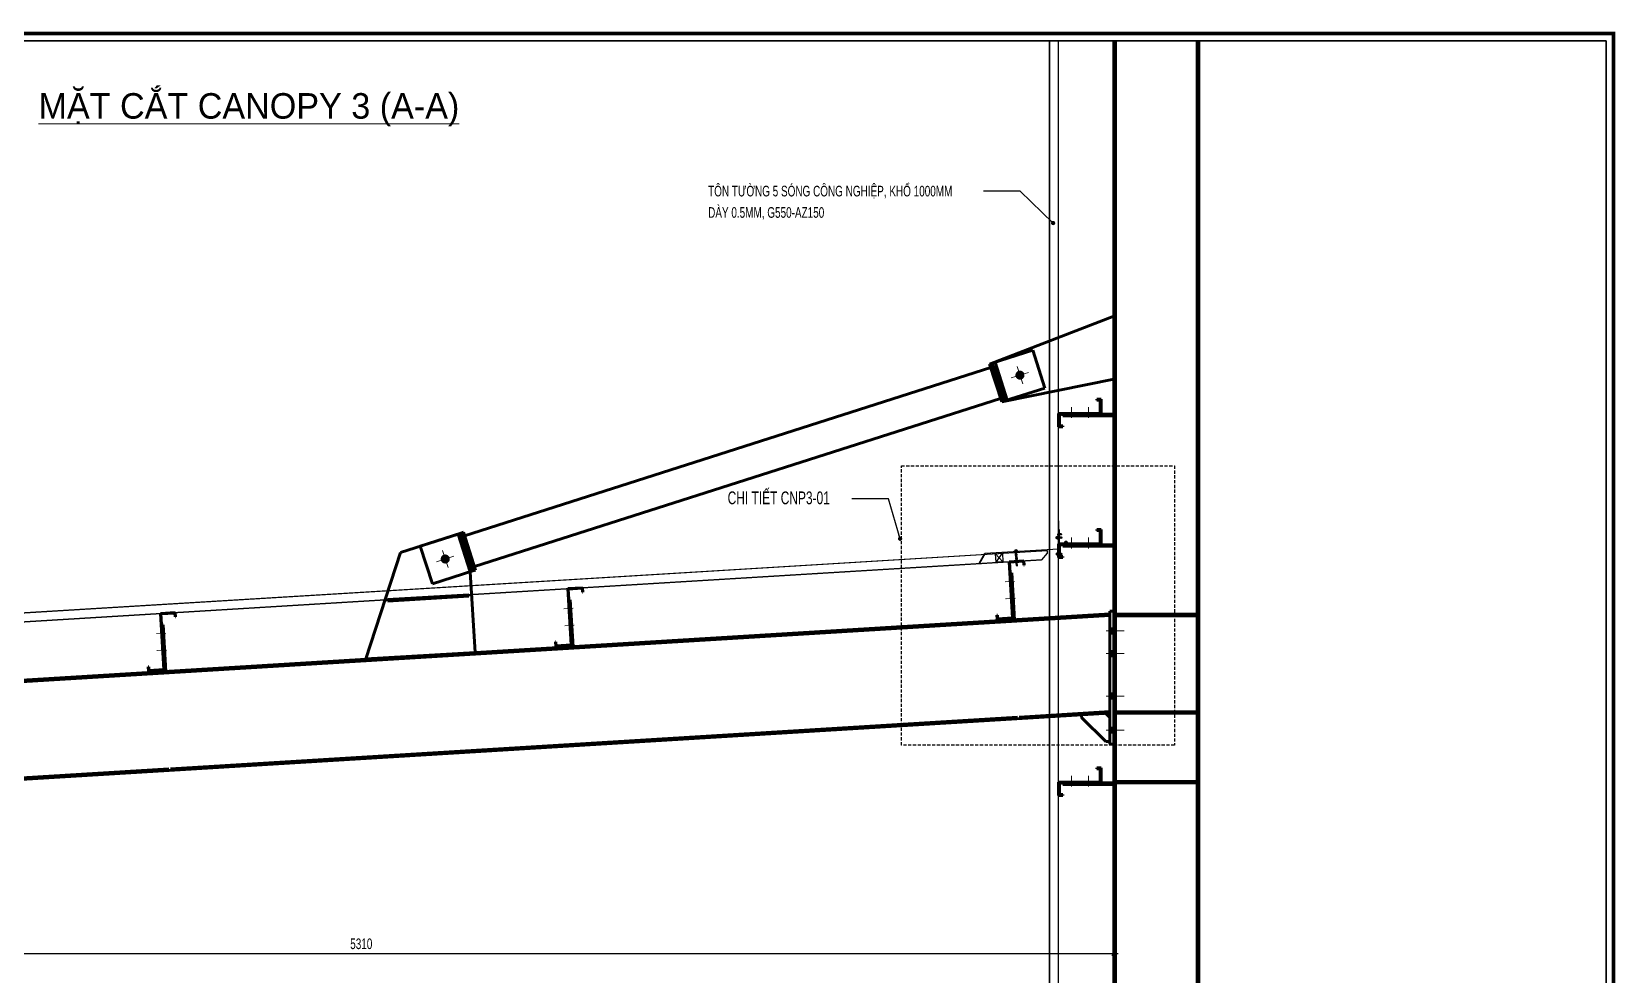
# Model space of a CAD drawing. Header units: inches. Extents: x 2 to 32666, y -5537 to 22.
# Drawn here: x 17453.2 to 17825.6, y -4355 to -4133.2 of the extents above; entities that cross this region are included whole.
import ezdxf
from ezdxf.enums import TextEntityAlignment as Align

# ---------------------------------------------------------------- set-up
doc = ezdxf.new("R2010")
doc.units = ezdxf.units.IN
doc.header["$MEASUREMENT"] = 0
doc.linetypes.add('DASHED2', pattern=[0.375, 0.25, -0.125])
doc.linetypes.add('HIDDEN', pattern=[0.375, 0.25, -0.125])
for name, color, linetype in [('1', 1, 'Continuous'), ('2', 2, 'Continuous'), ('3', 3, 'Continuous'), ('4', 4, 'Continuous'), ('6', 6, 'Continuous'), ('7', 7, 'Continuous'), ('9', 9, 'Continuous'), ('BAO KHUNG', 31, 'Continuous'), ('DIM', 8, 'Continuous'), ('STRUCTURE', 1, 'Continuous')]:
    doc.layers.add(name, color=color, linetype=linetype)
doc.layers.add('_TEXT', color=3, linetype='Continuous', lineweight=13)
doc.layers.add('Cover text', color=7, linetype='Continuous', true_color=0x52370f)
doc.styles.add('ST1', font='vnshx.shx', dxfattribs={"width": 0.7})
doc.styles.add('ST1H', font='vnshxh.shx', dxfattribs={"width": 0.7})
doc.styles.add('ST3', font='VHAVANB.TTF')
doc.styles.add('TIEU DE', font='Vharialn.ttf')
doc.dimstyles.new('15', dxfattribs={"dimtxt": 2.5, "dimasz": 1, "dimexe": 1, "dimexo": 0, "dimgap": 1, "dimtad": 1, "dimdec": 0, "dimlfac": 15, "dimzin": 0, "dimdsep": 46, "dimtxsty": 'ST1', "dimblk": 'OBLIQUE', "dimcen": 1, "dimdle": 1, "dimclrd": 8, "dimclre": 8, "dimclrt": 3, "dimadec": 0, "dimazin": 0, "dimtfac": 1, "dimtdec": 0, "dimtix": 1, "dimtmove": 1, "dimatfit": 0, "dimldrblk": 'DOT', "dimfxl": 0, "dimtolj": 1, "dimtzin": 0, "dimlwd": -1, "dimlwe": -1, "dimarcsym": 0})

# ---------------------------------------------------------------- blocks, each defined once
blk = doc.blocks.new('kt kien truc 1')
at = {"layer": '7', "color": 147, "linetype": 'Continuous'}
blk.add_lwpolyline([(12.33, 57.61), (581.67, 57.61), (581.67, 409.19), (12.33, 409.19)], close=True, dxfattribs=at)
at = {"layer": 'BAO KHUNG', "color": 167, "linetype": 'Continuous', "const_width": 0.871}
blk.add_lwpolyline([(10.59, 9.07), (583.41, 9.07), (583.41, 410.93), (10.59, 410.93)], close=True, dxfattribs=at)
at = {"layer": 'Cover text', "ltscale": 0.5, "style": 'TIEU DE'}
for tag, p in [('TENBANVE', (45.93, 14.6)), ('STT', (555.05, 15.58))]:
    blk.add_attdef(tag, text='', height=2, dxfattribs=at).set_placement(p, align=Align.MIDDLE_CENTER)
blk = doc.blocks.new('A$C26A6701F')
at = {"layer": 'STRUCTURE', "color": 1, "linetype": 'Continuous'}
for p, q in [((0.9, 17.8), (0.9, 18.8)), ((1.1, 18.9), (2.9, 18.9)), ((3.1, 17.8), (3.1, 18.8)), ((0, 17.2), (1.3, 17.5)), ((0, 17.1), (0, 17.2)), ((0, 17.2), (4, 17.2)), ((4, 17.1), (0, 17.1)), ((3.9, 16.7), (0.1, 16.7)), ((0.4, 17.8), (3.6, 17.8)), ((0.4, 17.6), (1.2, 17.6)), ((1, 17.8), (1, 18.6)), ((1, 6.2), (2.8, 6.5)), ((1.3, 6.4), (1, 6.2)), ((1, 6.2), (1.3, 6.1)), ((1.3, 6), (1, 5.8)), ((1, 5.8), (2.8, 6)), ((1, 5.8), (1.3, 5.6)), ((1, 5.3), (2.8, 5.6)), ((1.3, 5.5), (1, 5.3)), ((1, 5.3), (1.3, 5.2)), ((1, 4.8), (2.8, 5.1)), ((1.3, 5), (1, 4.8)), ((1, 4.8), (1.3, 4.7)), ((1, 4.3), (2.8, 4.6)), ((1.3, 4.5), (1, 4.3)), ((1, 4.3), (1.3, 4.2)), ((1.3, 4.1), (1, 3.9)), ((1, 3.9), (2.8, 4.1)), ((1, 3.9), (1.3, 3.8)), ((1.3, 3.6), (1, 3.4)), ((1, 3.4), (2.3, 3.6)), ((1, 3.4), (1.3, 3.3)), ((1.2, 16.7), (1.1, 16.7)), ((1.1, 16.7), (1.4, 16.6)), ((1.1, 16.7), (1.4, 16.7)), ((1.1, 16.2), (2.9, 16.5)), ((1.4, 16.4), (1.1, 16.2)), ((1.1, 16.2), (1.4, 16.1)), ((1.1, 15.7), (2.9, 16)), ((1.4, 15.9), (1.1, 15.7)), ((1.1, 15.7), (1.4, 15.6)), ((1.4, 15.5), (1.1, 15.2)), ((1.1, 15.2), (2.9, 15.5)), ((1.1, 15.2), (1.4, 15.1)), ((1.4, 15), (1.1, 14.8)), ((1.1, 14.8), (2.9, 15)), ((1.1, 14.8), (1.4, 14.7)), ((1.1, 14.3), (2.9, 14.6)), ((1.4, 14.5), (1.1, 14.3)), ((1.1, 14.3), (1.4, 14.2)), ((1.1, 13.8), (2.9, 14.1)), ((1.4, 14), (1.1, 13.8)), ((1.1, 13.8), (1.4, 13.7)), ((1.4, 13.6), (1.1, 13.3)), ((1.1, 13.3), (2.9, 13.6)), ((1.1, 13.3), (1.4, 13.2)), ((1.1, 12.9), (2.9, 13.2)), ((1.4, 13.1), (1.1, 12.9)), ((1.1, 12.9), (1.4, 12.8)), ((1.1, 12.4), (2.9, 12.7)), ((1.4, 12.6), (1.1, 12.4)), ((1.1, 12.4), (1.4, 12.3)), ((1.1, 11.9), (2.9, 12.2)), ((1.4, 12.1), (1.1, 11.9)), ((1.1, 11.9), (1.4, 11.8)), ((1.4, 11.7), (1.1, 11.5)), ((1.1, 11.5), (2.9, 11.7)), ((1.1, 11.5), (1.4, 11.3)), ((1.1, 11), (2.9, 11.3)), ((1.4, 11.2), (1.1, 11)), ((1.1, 11), (1.3, 10.9)), ((1.1, 10.5), (2.9, 10.8)), ((1.4, 10.7), (1.1, 10.5)), ((1.1, 10.5), (1.3, 10.4)), ((1.1, 10), (2.9, 10.3)), ((1.3, 10.2), (1.1, 10)), ((1.1, 10), (1.3, 9.9)), ((1.3, 9.8), (1.1, 9.6)), ((1.1, 9.6), (2.9, 9.8)), ((1.1, 9.6), (1.3, 9.4)), ((1.1, 9.1), (2.8, 9.4)), ((1.3, 9.3), (1.1, 9.1)), ((1.1, 9.1), (1.3, 9)), ((1.1, 8.6), (2.8, 8.9)), ((1.3, 8.8), (1.1, 8.6)), ((1.1, 8.6), (1.3, 8.5)), ((1.1, 8.1), (2.8, 8.4)), ((1.3, 8.3), (1.1, 8.1)), ((1.1, 8.1), (1.3, 8)), ((1.3, 7.9), (1.1, 7.7)), ((1.1, 7.7), (2.8, 7.9)), ((1.1, 7.7), (1.3, 7.5)), ((1.1, 7.2), (2.8, 7.5)), ((1.3, 7.4), (1.1, 7.2)), ((1.1, 7.2), (1.3, 7.1)), ((1.1, 6.7), (2.8, 7)), ((1.3, 6.9), (1.1, 6.7)), ((1.1, 6.7), (1.3, 6.6)), ((1.2, 17.6), (2.8, 17.6)), ((1.3, 17.5), (1.3, 17.6)), ((1.3, 17.5), (2.7, 17.5)), ((1.3, 10.7), (1.3, 10.9)), ((1.3, 10.4), (2.7, 10.6)), ((2.7, 10.4), (1.3, 10.2)), ((1.3, 10.2), (1.3, 10.4)), ((1.3, 9.9), (2.7, 10.1)), ((2.7, 9.9), (1.3, 9.8)), ((1.3, 9.9), (1.3, 9.8)), ((1.3, 9.4), (2.7, 9.6)), ((2.6, 9.5), (1.3, 9.3)), ((1.3, 9.3), (1.3, 9.4)), ((1.3, 9), (2.7, 9.2)), ((2.6, 9), (1.3, 8.8)), ((1.3, 8.8), (1.3, 9)), ((1.3, 8.5), (2.7, 8.7)), ((2.6, 8.5), (1.3, 8.3)), ((1.3, 8.3), (1.3, 8.5)), ((1.3, 8), (2.7, 8.2)), ((2.6, 8), (1.3, 7.9)), ((1.3, 7.9), (1.3, 8)), ((1.3, 7.5), (2.7, 7.7)), ((2.6, 7.6), (1.3, 7.4)), ((1.3, 7.4), (1.3, 7.5)), ((1.3, 7.1), (2.7, 7.3)), ((2.6, 7.1), (1.3, 6.9)), ((1.3, 6.9), (1.3, 7.1)), ((1.3, 6.6), (2.7, 6.8)), ((2.6, 6.6), (1.3, 6.4)), ((1.3, 6.4), (1.3, 6.6)), ((1.3, 6.1), (2.6, 6.3)), ((2.6, 6.1), (1.3, 6)), ((1.3, 6), (1.3, 6.1)), ((1.3, 5.6), (2.6, 5.8)), ((2.6, 5.7), (1.3, 5.5)), ((1.3, 5.5), (1.3, 5.6)), ((1.3, 5.2), (2.6, 5.4)), ((2.6, 5.2), (1.3, 5)), ((1.3, 5), (1.3, 5.2)), ((1.3, 4.7), (2.6, 4.9)), ((2.6, 4.7), (1.3, 4.5)), ((1.3, 4.5), (1.3, 4.7)), ((1.3, 4.2), (2.6, 4.4)), ((2.6, 4.3), (1.3, 4.1)), ((1.3, 4.1), (1.3, 4.2)), ((1.3, 3.8), (2.6, 3.9)), ((1.3, 3.6), (1.3, 3.8)), ((2.3, 3.7), (1.3, 3.6)), ((1.3, 3.3), (2.2, 3.4)), ((1.3, 0.6), (1.3, 3.3)), ((1.3, 0.6), (1.4, 0.8)), ((1.3, 0.6), (1.9, 0)), ((1.4, 16.6), (2.4, 16.7)), ((2.7, 16.6), (1.4, 16.4)), ((1.4, 16.4), (1.4, 16.6)), ((1.4, 16.1), (2.7, 16.3)), ((2.7, 16.1), (1.4, 15.9)), ((1.4, 15.9), (1.4, 16.1)), ((1.4, 15.6), (2.7, 15.8)), ((2.7, 15.6), (1.4, 15.5)), ((1.4, 15.5), (1.4, 15.6)), ((1.4, 15.1), (2.7, 15.3)), ((2.7, 15.2), (1.4, 15)), ((1.4, 15), (1.4, 15.1)), ((1.4, 14.7), (2.7, 14.9)), ((2.7, 14.7), (1.4, 14.5)), ((1.4, 14.5), (1.4, 14.7)), ((1.4, 14.2), (2.7, 14.4)), ((2.7, 14.2), (1.4, 14)), ((1.4, 14), (1.4, 14.2)), ((1.4, 13.7), (2.7, 13.9)), ((2.7, 13.7), (1.4, 13.6)), ((1.4, 13.6), (1.4, 13.7)), ((1.4, 13.2), (2.7, 13.4)), ((2.7, 13.3), (1.4, 13.1)), ((1.4, 13.2), (1.4, 13.1)), ((1.4, 12.8), (2.7, 13)), ((2.7, 12.8), (1.4, 12.6)), ((1.4, 12.6), (1.4, 12.8)), ((1.4, 12.3), (2.7, 12.5)), ((2.7, 12.3), (1.4, 12.1)), ((1.4, 12.1), (1.4, 12.3)), ((1.4, 11.8), (2.7, 12)), ((2.7, 11.8), (1.4, 11.7)), ((1.4, 11.7), (1.4, 11.8)), ((1.4, 11.3), (2.7, 11.5)), ((2.7, 11.4), (1.4, 11.2)), ((1.4, 11.2), (1.4, 11.3)), ((1.3, 10.9), (2.7, 11.1)), ((2.7, 10.9), (1.4, 10.7)), ((1.7, 0.8), (2, 0)), ((1.9, 18.6), (2, 17.8)), ((2, 17.8), (2.1, 18.6)), ((2, 0), (2.6, 0.6)), ((2, 0.1), (2.3, 0.6)), ((2.4, 1), (2.6, 3.7)), ((2.6, 3.8), (2.5, 3.8)), ((2.5, 3.6), (2.8, 3.7)), ((2.5, 3.5), (2.6, 3.5)), ((2.6, 9.5), (2.7, 9.6)), ((2.6, 9.5), (2.8, 9.4)), ((2.6, 9), (2.6, 9.2)), ((2.6, 9), (2.8, 8.9)), ((2.6, 8.5), (2.6, 8.7)), ((2.6, 8.5), (2.8, 8.4)), ((2.6, 8), (2.6, 8.2)), ((2.6, 8), (2.8, 7.9)), ((2.6, 7.6), (2.6, 7.7)), ((2.6, 7.6), (2.8, 7.5)), ((2.6, 7.1), (2.6, 7.3)), ((2.6, 7.1), (2.8, 7)), ((2.6, 6.6), (2.6, 6.8)), ((2.6, 6.6), (2.8, 6.5)), ((2.6, 6.3), (2.8, 6.5)), ((2.6, 6.1), (2.6, 6.3)), ((2.6, 6.1), (2.8, 6)), ((2.6, 5.8), (2.8, 6)), ((2.6, 5.7), (2.6, 5.8)), ((2.6, 5.7), (2.8, 5.6)), ((2.6, 5.4), (2.8, 5.6)), ((2.6, 5.2), (2.6, 5.4)), ((2.6, 5.2), (2.8, 5.1)), ((2.6, 4.9), (2.8, 5.1)), ((2.6, 4.7), (2.6, 4.9)), ((2.6, 4.7), (2.8, 4.6)), ((2.6, 4.4), (2.8, 4.6)), ((2.6, 4.3), (2.6, 4.4)), ((2.8, 4.1), (2.6, 4.3)), ((2.6, 3.9), (2.8, 4.1)), ((2.6, 3.8), (2.6, 3.9)), ((2.8, 3.7), (2.6, 3.8)), ((2.6, 3.5), (2.8, 3.7)), ((2.6, 0.6), (2.6, 3.5)), ((2.7, 17.5), (2.7, 17.6)), ((2.7, 17.5), (4, 17.2)), ((2.7, 16.6), (2.7, 16.7)), ((2.7, 16.6), (2.9, 16.5)), ((2.7, 16.3), (2.9, 16.5)), ((2.7, 16.1), (2.7, 16.3)), ((2.7, 16.1), (2.9, 16)), ((2.7, 15.8), (2.9, 16)), ((2.7, 15.6), (2.7, 15.8)), ((2.7, 15.6), (2.9, 15.5)), ((2.7, 15.3), (2.9, 15.5)), ((2.7, 15.2), (2.7, 15.3)), ((2.7, 15.2), (2.9, 15)), ((2.7, 14.9), (2.9, 15)), ((2.7, 14.7), (2.7, 14.9)), ((2.7, 14.7), (2.9, 14.6)), ((2.7, 14.4), (2.9, 14.6)), ((2.7, 14.2), (2.7, 14.4)), ((2.7, 14.2), (2.9, 14.1)), ((2.7, 13.9), (2.9, 14.1)), ((2.7, 13.7), (2.7, 13.9)), ((2.7, 13.7), (2.9, 13.6)), ((2.7, 13.4), (2.9, 13.6)), ((2.7, 13.4), (2.7, 13.3)), ((2.7, 13.3), (2.9, 13.2)), ((2.7, 13), (2.9, 13.2)), ((2.7, 12.8), (2.7, 13)), ((2.7, 12.8), (2.9, 12.7)), ((2.7, 12.5), (2.9, 12.7)), ((2.7, 12.3), (2.7, 12.5)), ((2.7, 12.3), (2.9, 12.2)), ((2.7, 12), (2.9, 12.2)), ((2.7, 11.8), (2.7, 12)), ((2.7, 11.8), (2.9, 11.7)), ((2.7, 11.5), (2.9, 11.7)), ((2.7, 11.4), (2.7, 11.5)), ((2.7, 11.4), (2.9, 11.3)), ((2.7, 11.1), (2.9, 11.3)), ((2.7, 10.9), (2.7, 11.1)), ((2.7, 10.9), (2.9, 10.8)), ((2.7, 10.6), (2.9, 10.8)), ((2.7, 10.4), (2.7, 10.6)), ((2.7, 10.4), (2.9, 10.3)), ((2.7, 10.1), (2.9, 10.3)), ((2.7, 10.1), (2.7, 9.9)), ((2.7, 9.9), (2.9, 9.8)), ((2.7, 9.6), (2.9, 9.8)), ((2.7, 9.2), (2.8, 9.4)), ((2.7, 8.7), (2.8, 8.9)), ((2.7, 8.2), (2.8, 8.4)), ((2.7, 7.7), (2.8, 7.9)), ((2.7, 7.3), (2.8, 7.5)), ((2.7, 6.8), (2.8, 7)), ((2.8, 17.6), (3.6, 17.6)), ((3, 18.6), (3, 17.8)), ((4, 17.2), (4, 17.1))]:
    blk.add_line(p, q, dxfattribs=at)
for centre, major_axis, ratio, start_param, end_param in [((1.1, 18.8), (-0.0943, 0.0943), 1, -0.785398, 0.785398), ((1.5, 18), (0.508, 0.508), 1, 0.131933, 1.438864), ((2.5, 18), (0.508, 0.508), 1, 0.131933, 1.438864), ((2.9, 18.8), (-0.0943, 0.0943), 1, 3.926991, 5.497787), ((-1.1, 16.7), (-0.822, 0.822), 1, 3.915086, 4.236522), ((0.4, 17.7), (0.0956, 0.0956), 1, 0.954633, 3.757756), ((1.5, 0.7), (0.111, 0.111), 1, 6.085329, 8.011019), ((1.9, 0.1), (0.0625, 0.0625), 1, 3.247504, 4.535451), ((1.8, 3.7), (0.363, 0.363), 1, 4.808661, 5.407478), ((2.4, 3.7), (0.0836, 0.0836), 1, 5.766736, 8.502032), ((1.8, 1), (0.416, 0.416), 1, 4.859665, 5.449971), ((3.6, 17.7), (-0.1, 0.1), 1, 2.701137, 5.152845), ((5.1, 16.7), (-1.15, 0.17), 0.90746, -0.177273, 0.177273)]:
    blk.add_ellipse(centre, major_axis=major_axis, ratio=ratio, start_param=start_param, end_param=end_param, dxfattribs=at)
blk = doc.blocks.new('HFR-1')
at = {"layer": 'STRUCTURE', "color": 1, "linetype": 'Continuous'}
for p, q in [((-5.5, 0), (5.5, 0)), ((-5.2, 0.8), (-3.4, 1.5)), ((5.2, 0.8), (3.4, 1.5)), ((-2.4, -1.2), (-3, -1.6)), ((-3, -1.6), (-2.4, -1.9)), ((-2.4, -1.9), (-3, -2.3)), ((-3, -2.3), (-2.4, -2.6)), ((-2.4, -2.6), (-3, -3)), ((-3, -3), (-2.4, -3.3)), ((-2.4, -3.3), (-3, -3.7)), ((-3, -3.7), (-2.4, -4.1)), ((-2.4, -4.1), (-3, -4.4)), ((-3, -4.4), (-2.4, -4.8)), ((-2.4, -4.8), (-3, -5.1)), ((-3, -5.1), (-2.4, -5.5)), ((-2.4, -5.5), (-3, -5.8)), ((-3, -5.8), (-2.4, -6.2)), ((-2.4, -6.2), (-3, -6.6)), ((-3, -6.6), (-2.4, -6.9)), ((-2.4, -6.9), (-3, -7.3)), ((-3, -7.3), (-2.4, -7.6)), ((-2.4, -7.6), (-3, -8)), ((-3, -8), (-2.4, -8.3)), ((-2.4, -8.3), (-3, -8.7)), ((-3, -8.7), (-2.4, -9)), ((-2.4, -9), (-3, -9.4)), ((-3, -9.4), (-2.4, -9.7)), ((-2.4, -9.7), (-3, -10.1)), ((-3, -10.1), (-2.4, -10.5)), ((-2.4, -10.5), (-3, -10.8)), ((-3, -10.8), (-2.4, -11.2)), ((-2.4, -11.2), (-3, -11.5)), ((-3, -11.5), (-2.4, -11.9)), ((-2.9, -1.6), (2.9, -1.4)), ((-2.9, -2.3), (2.9, -2.1)), ((-2.9, -3), (2.9, -2.8)), ((-2.9, -3.7), (2.9, -3.6)), ((-2.9, -4.4), (2.9, -4.3)), ((-2.9, -5.1), (2.9, -5)), ((-2.9, -5.9), (2.9, -5.7)), ((-2.9, -6.6), (2.9, -6.4)), ((-2.9, -7.3), (2.9, -7.1)), ((-2.9, -8), (2.9, -7.8)), ((-2.9, -8.7), (2.9, -8.5)), ((-2.9, -9.4), (2.9, -9.2)), ((-2.9, -10.1), (1.5, -10)), ((-2.9, -10.8), (1.3, -10.7)), ((-2.9, -11.5), (0.9, -11.4)), ((-2.5, -17.4), (-2.5, -11.8)), ((-2.5, -17.4), (-2, -16.7)), ((-2.5, -17.4), (-0.2, -19.7)), ((2.4, -1.1), (-2.4, -1.2)), ((2.4, -1.8), (-2.4, -1.9)), ((-2.4, -1.9), (2.4, -1.8)), ((-2.4, -2.6), (2.4, -2.5)), ((2.4, -2.5), (-2.4, -2.6)), ((-2.4, -3.3), (2.4, -3.2)), ((2.4, -3.2), (-2.4, -3.3)), ((-2.4, -4.1), (2.4, -3.9)), ((2.4, -3.9), (-2.4, -4.1)), ((-2.4, -4.8), (2.4, -4.6)), ((2.4, -4.6), (-2.4, -4.8)), ((-2.4, -5.5), (2.4, -5.3)), ((2.4, -5.3), (-2.4, -5.5)), ((-2.4, -6.2), (2.4, -6)), ((2.4, -6), (-2.4, -6.2)), ((-2.4, -6.9), (2.4, -6.8)), ((2.4, -6.8), (-2.4, -6.9)), ((-2.4, -7.6), (2.4, -7.5)), ((2.4, -7.5), (-2.4, -7.6)), ((-2.4, -8.3), (2.4, -8.2)), ((2.4, -8.2), (-2.4, -8.3)), ((-2.4, -9), (2.4, -8.9)), ((2.4, -8.9), (-2.4, -9)), ((-2.4, -9.7), (2.4, -9.6)), ((2.4, -9.6), (-2.4, -9.7)), ((1.4, -10.3), (-2.4, -10.5)), ((-2.4, -10.5), (1.4, -10.3)), ((-2.4, -11.2), (1.1, -11.1)), ((1.1, -11.1), (-2.4, -11.2)), ((-2.4, -11.9), (0.4, -11.8)), ((-1, -16.7), (0.2, -19.7)), ((0.1, -19.4), (1.2, -17.3)), ((0.2, -19.7), (2.5, -17.4)), ((1.6, -16.1), (2.3, -10.2)), ((2.2, -10), (2.9, -10)), ((2.2, -11), (2.4, -11)), ((2.4, -11), (2.2, -11)), ((2.2, -11.4), (2.9, -11.4)), ((2.2, -11.7), (2.4, -11.7)), ((2.4, -10.3), (2.3, -10.3)), ((2.3, -10.3), (2.4, -10.3)), ((2.3, -10.7), (2.9, -10.7)), ((2.9, -1.4), (2.4, -1.1)), ((2.4, -1.8), (2.9, -1.4)), ((2.9, -2.1), (2.4, -1.8)), ((2.4, -2.5), (2.9, -2.1)), ((2.9, -2.8), (2.4, -2.5)), ((2.4, -3.2), (2.9, -2.8)), ((2.9, -3.6), (2.4, -3.2)), ((2.4, -3.9), (2.9, -3.6)), ((2.9, -4.3), (2.4, -3.9)), ((2.4, -4.6), (2.9, -4.3)), ((2.9, -5), (2.4, -4.6)), ((2.4, -5.3), (2.9, -5)), ((2.9, -5.7), (2.4, -5.3)), ((2.4, -6), (2.9, -5.7)), ((2.9, -6.4), (2.4, -6)), ((2.4, -6.8), (2.9, -6.4)), ((2.9, -7.1), (2.4, -6.8)), ((2.4, -7.5), (2.9, -7.1)), ((2.9, -7.8), (2.4, -7.5)), ((2.4, -8.2), (2.9, -7.8)), ((2.9, -8.5), (2.4, -8.2)), ((2.4, -8.9), (2.9, -8.5)), ((2.9, -9.2), (2.4, -8.9)), ((2.4, -9.6), (2.9, -9.2)), ((2.9, -10), (2.4, -9.6)), ((2.4, -10.3), (2.9, -10)), ((2.9, -10.7), (2.4, -10.3)), ((2.4, -11), (2.9, -10.7)), ((2.9, -11.4), (2.4, -11)), ((2.4, -11.7), (2.9, -11.4)), ((2.5, -17.4), (2.5, -11.7))]:
    blk.add_line(p, q, dxfattribs=at)
at = {"layer": 'STRUCTURE', "color": 1, "linetype": 'Continuous', "ltscale": 8}
for p in [(-3.4, 1.5), (3.4, 1.5)]:
    blk.add_line(p, (0, 1.5), dxfattribs=at)
at = {"layer": 'STRUCTURE', "color": 1, "linetype": 'DASHED2'}
for p in [(-1.9, 1.5), (1.9, 1.5)]:
    blk.add_line(p, (0, 0), dxfattribs=at)
at = {"layer": 'STRUCTURE', "color": 1, "linetype": 'Continuous', "ltscale": 8}
for centre, start, end in [((-4.7, 0.2), 130.41001, 194.80618), ((4.7, 0.2), 345.19382, 49.58999)]:
    blk.add_arc(centre, 0.801, start, end, dxfattribs=at)
at = {"layer": 'STRUCTURE', "color": 1, "linetype": 'Continuous'}
for centre, radius, start, end in [((-7.3, -9), 9.14, 58.06501, 78.8402), ((5.1, -3.8), 3.83, 84.20393, 134.36205), ((-1.5, -17.1), 0.59, 34.23018, 144.5641), ((0, -19.4), 0.331, 231.63478, 305.42875), ((-0.5, -10.1), 1.93, 296.60409, 355.39217), ((-0.6, -16), 2.2, 324.00482, 357.82685), ((1.9, -10.3), 0.444, 15.97616, 172.6971)]:
    blk.add_arc(centre, radius, start, end, dxfattribs=at)
blk = doc.blocks.new('Short_Self_drilling')
at = {"layer": 'STRUCTURE', "color": 1, "linetype": 'Continuous'}
for p, q in [((6.4, 1.7), (-6.4, 1.7)), ((5.1, 3.8), (-5.1, 3.8)), ((-2.6, 2.9), (-5.1, 2.9)), ((-3.4, 3.8), (-3.4, 6.8)), ((3, 7.2), (-3, 7.2)), ((2.6, 2.9), (-2.6, 2.9)), ((-2.1, 2.8), (-2.1, 2.9)), ((6.3, 0), (0, 0)), ((2.2, 2.8), (2.2, 2.9)), ((2.2, -0.5), (2.2, 0)), ((5.1, 2.9), (2.6, 2.9)), ((3.4, 3.8), (3.4, 6.8)), ((3, -1.2), (-2.7, -0.2)), ((3, -2.7), (-2.7, -1.8)), ((3, -4.2), (-2.7, -3.3)), ((3, -5.8), (-2.7, -4.8)), ((3, -7.3), (-2.7, -6.3)), ((-1.9, -8), (-2.7, -7.9)), ((-2.1, -1.4), (-2.1, -0.9)), ((-2.1, -2.9), (-2.1, -2.4)), ((-2.1, -4.4), (-2.1, -3.9)), ((-2.1, -6), (-2.1, -5.4)), ((-2.1, -7.5), (-2.1, -7)), ((-2.1, -12.3), (-2.1, -8.5)), ((3, -8.8), (-1.1, -8.1)), ((2.1, -12.3), (2.1, -9.1)), ((2.2, -2), (2.2, -1.5)), ((2.2, -3.6), (2.2, -3)), ((2.2, -5.1), (2.2, -4.6)), ((2.2, -6.6), (2.2, -6.1)), ((2.2, -8.1), (2.2, -7.6))]:
    blk.add_line(p, q, dxfattribs=at)
blk.add_lwpolyline([(6.4, 1.3), (6.4, 1.7), (2.1, 2.8), (-2.1, 2.8), (-6.4, 1.7), (-6.4, 1.3)], close=True, dxfattribs=at)
for points in [[(-6.4, 1.3, -0.088869), (-6.3, 0), (0, 0)], [(-0.1, 3.8), (-0.3, 6.2, 0.338878), (-3.1, 6.2), (-3.3, 3.8)], [(3.3, 3.8), (3.1, 6.2, 0.338878), (0.3, 6.2), (0.1, 3.8)], [(2.1, -12.3), (0.2, -14.2, -0.333596), (-0.2, -14.2), (-2.1, -12.3)], [(-0.1, -14), (-1, -12.2, -0.148657), (-1.4, -11.2), (-2, -7.7, -0.815006), (-1.2, -7.8, 0.150833), (-0.8, -8.7)], [(2.1, -12.3), (1.7, -11.7, 0.52242), (0.9, -11.7), (-0.2, -14.2)]]:
    blk.add_lwpolyline(points, format="xyb", dxfattribs=at)
for points in [[(3, -1.2), (2.2, -1.5), (-2.1, -0.8), (-2.7, -0.2), (-2.4, 0)], [(3, -2.7), (2.2, -3), (-2.1, -2.4), (-2.7, -1.8), (-2.1, -1.4), (2.2, -2), (3, -2.7)], [(3, -4.2), (2.2, -4.6), (-2.1, -3.9), (-2.7, -3.3), (-2.1, -2.9), (2.2, -3.6), (3, -4.2)], [(3, -5.8), (2.2, -6.1), (-2.1, -5.4), (-2.7, -4.8), (-2.1, -4.4), (2.2, -5.1), (3, -5.8)], [(3, -7.3), (2.2, -7.6), (-2.1, -7), (-2.7, -6.3), (-2.1, -6), (2.2, -6.6), (3, -7.3)], [(-1.8, -8.5), (-2.1, -8.5), (-2.7, -7.9), (-2.1, -7.5), (-1.8, -7.5)], [(-1.3, -7.6), (2.2, -8.1), (3, -8.8)], [(-1.2, 0), (2.2, -0.5), (3, -1.2)], [(3, -8.8), (2.2, -9.1), (-0.8, -8.7)]]:
    blk.add_lwpolyline(points, dxfattribs=at)
for centre, radius, start, end in [((-5, 3.3), 0.455, 109.79487, 250.26739), ((-3, 6.8), 0.429, 90.03113, 180.03113), ((3, 6.8), 0.429, 0.03113, 90.03113), ((5.1, 3.3), 0.435, 279.72757, 80.33469), ((10, 0.2), 3.74, 162.29632, 182.61031)]:
    blk.add_arc(centre, radius, start, end, dxfattribs=at)
blk = doc.blocks.new('_Dot')
at = {"color": 0, "linetype": 'ByBlock', "lineweight": -2}
blk.add_line((-0.5, 0), (-1, 0), dxfattribs=at)
at = {"color": 0, "linetype": 'ByBlock', "const_width": 0.5}
blk.add_lwpolyline([(-0.25, 0, 1), (0.25, 0, 1)], format="xyb", close=True, dxfattribs=at)
blk = doc.blocks.new('_Oblique')
at = {"color": 0, "linetype": 'ByBlock', "lineweight": -2}
blk.add_line((-0.5, -0.5), (0.5, 0.5), dxfattribs=at)

msp = doc.modelspace()

# ---------------------------------------------------------------- hatches: boundary and pattern name
at = {"layer": '2'}
for points in [[(17686.0133, -4214.8884), (17686.1073, -4214.8422), (17686.1963, -4214.7871), (17686.2794, -4214.7235), (17686.3559, -4214.652), (17686.425, -4214.5734), (17686.4861, -4214.4884), (17686.5386, -4214.3978), (17686.5819, -4214.3025), (17686.6157, -4214.2035), (17686.6396, -4214.1015), (17686.6534, -4213.9978), (17686.657, -4213.8932), (17686.6503, -4213.7887), (17686.6334, -4213.6854), (17686.6064, -4213.5843), (17686.5697, -4213.4862), (17686.5235, -4213.3923), (17686.4683, -4213.3033), (17686.4047, -4213.2202), (17686.3333, -4213.1437), (17686.2547, -4213.0746), (17686.1697, -4213.0135), (17686.0791, -4212.961), (17685.9838, -4212.9177), (17685.8847, -4212.8839), (17685.7828, -4212.86), (17685.6791, -4212.8462), (17685.5744, -4212.8426), (17685.47, -4212.8493), (17685.3667, -4212.8662), (17685.2655, -4212.8932), (17685.1675, -4212.9299), (17685.0736, -4212.9761), (17684.9846, -4213.0312), (17684.9015, -4213.0948), (17684.825, -4213.1663), (17684.7558, -4213.2449), (17684.6947, -4213.3299), (17684.6423, -4213.4205), (17684.599, -4213.5158), (17684.5652, -4213.6148), (17684.5413, -4213.7167), (17684.5274, -4213.8205), (17684.5239, -4213.9251), (17684.5306, -4214.0296), (17684.5475, -4214.1329), (17684.5744, -4214.234), (17684.6112, -4214.3321), (17684.6573, -4214.426), (17684.7125, -4214.515), (17684.7761, -4214.5981), (17684.8476, -4214.6746), (17684.9262, -4214.7437), (17685.0112, -4214.8048), (17685.1018, -4214.8573), (17685.197, -4214.9006), (17685.2961, -4214.9344), (17685.398, -4214.9583), (17685.5018, -4214.9721), (17685.6064, -4214.9757), (17685.7109, -4214.969), (17685.8142, -4214.9521), (17685.9153, -4214.9251)], [(17550.6442, -4258.1773), (17550.5409, -4258.1942), (17550.4364, -4258.2009), (17550.3318, -4258.1974), (17550.2281, -4258.1836), (17550.1261, -4258.1597), (17550.0271, -4258.1259), (17549.9318, -4258.0825), (17549.8412, -4258.0301), (17549.7562, -4257.969), (17549.6776, -4257.8999), (17549.6061, -4257.8234), (17549.5425, -4257.7402), (17549.4874, -4257.6513), (17549.4412, -4257.5573), (17549.4045, -4257.4593), (17549.3775, -4257.3581), (17549.3606, -4257.2548), (17549.3539, -4257.1504), (17549.3575, -4257.0458), (17549.3713, -4256.942), (17549.3952, -4256.8401), (17549.429, -4256.741), (17549.4723, -4256.6457), (17549.5248, -4256.5551), (17549.5859, -4256.4701), (17549.655, -4256.3915), (17549.7315, -4256.3201), (17549.8146, -4256.2565), (17549.9036, -4256.2013), (17549.9975, -4256.1551), (17550.0956, -4256.1184), (17550.1967, -4256.0915), (17550.3, -4256.0745), (17550.4045, -4256.0678), (17550.5091, -4256.0714), (17550.6129, -4256.0852), (17550.7148, -4256.1091), (17550.8138, -4256.1429), (17550.9091, -4256.1863), (17550.9997, -4256.2387), (17551.0847, -4256.2998), (17551.1633, -4256.3689), (17551.2348, -4256.4454), (17551.2984, -4256.5286), (17551.3535, -4256.6175), (17551.3997, -4256.7115), (17551.4364, -4256.8095), (17551.4634, -4256.9106), (17551.4803, -4257.014), (17551.487, -4257.1184), (17551.4834, -4257.223), (17551.4696, -4257.3268), (17551.4457, -4257.4287), (17551.4119, -4257.5278), (17551.3686, -4257.6231), (17551.3161, -4257.7136), (17551.255, -4257.7987), (17551.1859, -4257.8773), (17551.1094, -4257.9487), (17551.0263, -4258.0123), (17550.9373, -4258.0675), (17550.8434, -4258.1136), (17550.7453, -4258.1504)], [(17707.6868, -4274.77), (17706.7535, -4274.77), (17706.7535, -4273.3034), (17707.6868, -4273.3034)], [(17708.0868, -4274.77), (17707.6868, -4274.77), (17707.6868, -4273.3034), (17708.0868, -4273.3034)], [(17707.6868, -4280.1034), (17706.7535, -4280.1034), (17706.7535, -4278.6367), (17707.6868, -4278.6367)], [(17708.0868, -4280.1034), (17707.6868, -4280.1034), (17707.6868, -4278.6367), (17708.0868, -4278.6367)], [(17707.6868, -4290.1034), (17706.7535, -4290.1034), (17706.7535, -4288.6367), (17707.6868, -4288.6367)], [(17708.0868, -4290.1034), (17707.6868, -4290.1034), (17707.6868, -4288.6367), (17708.0868, -4288.6367)], [(17707.6868, -4298.1034), (17706.7535, -4298.1034), (17706.7535, -4296.6367), (17707.6868, -4296.6367)], [(17708.0868, -4298.1034), (17707.6868, -4298.1034), (17707.6868, -4296.6367), (17708.0868, -4296.6367)]]:
    msp.add_hatch(color=256, dxfattribs=at).paths.add_polyline_path(points, flags=17)

# ---------------------------------------------------------------- linework, layer by layer
at = {"layer": '1', "linetype": 'HIDDEN', "ltscale": 3}
msp.add_lwpolyline([(17657.6996, -4235.2064), (17721.9172, -4235.2064), (17721.9172, -4300.9176), (17657.6996, -4300.9176)], close=True, dxfattribs=at)
at = {"layer": '2', "lineweight": 100}
for p, q in [((17707.6868, -4460.8277), (17707.6868, -4135.3349)), ((17708.0868, -4135.3349), (17708.0868, -4460.8277)), ((17727.2868, -4460.8277), (17727.2868, -4135.3349)), ((17727.6868, -4135.3349), (17727.6868, -4460.8277)), ((17707.6868, -4200.0782), (17678.4541, -4211.2918)), ((17679.0891, -4211.0887), (17688.6139, -4208.0428)), ((17688.6139, -4208.0428), (17691.4568, -4216.9327)), ((17554.9749, -4251.6779), (17678.715, -4212.1077)), ((17678.4541, -4211.2918), (17679.0891, -4211.0887)), ((17678.4541, -4211.2918), (17681.2969, -4220.1816)), ((17681.2969, -4220.1816), (17678.4541, -4211.2918)), ((17679.0891, -4211.0887), (17681.9319, -4219.9785)), ((17682.5669, -4219.7755), (17679.7241, -4210.8856)), ((17679.7241, -4210.8856), (17682.5669, -4219.7755)), ((17681.2969, -4220.1816), (17707.6868, -4214.8483)), ((17557.2958, -4258.9358), (17681.036, -4219.3657)), ((17681.9319, -4219.9785), (17681.2969, -4220.1816)), ((17691.4568, -4216.9327), (17681.9319, -4219.9785)), ((17703.7868, -4219.633), (17703.6868, -4219.533)), ((17703.6868, -4219.633), (17703.6868, -4219.533)), ((17703.6868, -4219.533), (17704.6868, -4219.533)), ((17703.6868, -4219.783), (17703.6868, -4219.633)), ((17704.5868, -4219.633), (17703.6868, -4219.633)), ((17704.4868, -4219.783), (17703.6868, -4219.783)), ((17704.4868, -4222.9163), (17704.4868, -4219.783)), ((17704.5868, -4222.9663), (17704.5868, -4219.633)), ((17704.6868, -4223.0663), (17704.6868, -4219.533)), ((17694.6868, -4222.9663), (17694.6868, -4222.9163)), ((17694.6868, -4222.9163), (17704.4868, -4222.9163)), ((17694.6868, -4226.0996), (17694.6868, -4222.9663)), ((17694.6868, -4222.9663), (17704.5868, -4222.9663)), ((17694.7868, -4223.0663), (17694.7868, -4225.9996)), ((17694.7868, -4223.0663), (17704.6868, -4223.0663)), ((17704.6868, -4223.1163), (17694.8868, -4223.1163)), ((17694.8868, -4223.1163), (17694.8868, -4225.8496)), ((17695.6868, -4223.1163), (17695.6868, -4223.4496)), ((17695.6868, -4223.4496), (17707.6868, -4223.4496)), ((17704.6868, -4220.533), (17704.5868, -4220.433)), ((17704.6868, -4223.0663), (17704.6868, -4223.1163)), ((17704.6868, -4223.1163), (17707.6868, -4223.1163)), ((17695.6868, -4226.0996), (17694.6868, -4226.0996)), ((17694.7868, -4225.9996), (17695.6868, -4225.9996)), ((17694.8868, -4225.8496), (17695.6868, -4225.8496)), ((17695.6868, -4225.8496), (17695.6868, -4225.9996)), ((17695.6868, -4225.9996), (17695.6868, -4226.0996)), ((17553.444, -4251.2681), (17539.9148, -4255.599)), ((17554.0789, -4251.065), (17544.5541, -4254.1109)), ((17553.444, -4251.268), (17556.2868, -4260.1579)), ((17556.2868, -4260.1579), (17553.444, -4251.2681)), ((17554.7139, -4250.8619), (17554.0789, -4251.065)), ((17554.0789, -4251.065), (17556.9218, -4259.9548)), ((17557.5568, -4259.7518), (17554.7139, -4250.8619)), ((17703.7868, -4250.2996), (17703.6868, -4250.1996)), ((17703.6868, -4250.2996), (17703.6868, -4250.1996)), ((17703.6868, -4250.1996), (17704.6868, -4250.1996)), ((17703.6868, -4250.4496), (17703.6868, -4250.2996)), ((17704.5868, -4250.2996), (17703.6868, -4250.2996)), ((17704.4868, -4250.4496), (17703.6868, -4250.4496)), ((17704.4868, -4253.583), (17704.4868, -4250.4496)), ((17704.5868, -4253.633), (17704.5868, -4250.2996)), ((17704.6868, -4251.1996), (17704.5868, -4251.0996)), ((17704.6868, -4253.733), (17704.6868, -4250.1996)), ((17539.9148, -4255.599), (17531.719, -4280.5967)), ((17544.5541, -4254.1109), (17547.3969, -4263.0007)), ((17694.6868, -4253.633), (17694.6868, -4253.583)), ((17694.6868, -4253.583), (17704.4868, -4253.583)), ((17694.6868, -4256.7663), (17694.6868, -4253.633)), ((17694.6868, -4253.633), (17704.5868, -4253.633)), ((17695.6868, -4256.7663), (17694.6868, -4256.7663)), ((17694.7868, -4253.733), (17694.7868, -4256.6663)), ((17694.7868, -4253.733), (17704.6868, -4253.733)), ((17694.7868, -4256.6663), (17695.6868, -4256.6663)), ((17704.6868, -4253.783), (17694.8868, -4253.783)), ((17694.8868, -4253.783), (17694.8868, -4256.5163)), ((17694.8868, -4256.5163), (17695.6868, -4256.5163)), ((17695.6868, -4253.783), (17695.6868, -4254.1163)), ((17695.6868, -4254.1163), (17707.6868, -4254.1163)), ((17695.6868, -4256.5163), (17695.6868, -4256.6663)), ((17695.6868, -4256.6663), (17695.6868, -4256.7663)), ((17704.6868, -4253.733), (17704.6868, -4253.783)), ((17704.6868, -4253.783), (17707.6868, -4253.783)), ((17547.3969, -4263.0007), (17556.9218, -4259.9548)), ((17557.4394, -4279.0868), (17556.2868, -4260.1579)), ((17556.9218, -4259.9548), (17557.5568, -4259.7518)), ((17683.053, -4257.7871), (17686.5133, -4257.5764)), ((17683.8573, -4270.996), (17683.053, -4257.7871)), ((17686.4195, -4257.6823), (17683.1589, -4257.8808)), ((17683.9632, -4271.0897), (17683.1589, -4257.8808)), ((17683.3149, -4260.4428), (17683.6476, -4260.4225)), ((17683.6476, -4260.4225), (17684.3161, -4271.4022)), ((17686.4172, -4257.6849), (17686.5133, -4257.5764)), ((17686.4742, -4258.5806), (17686.4195, -4257.6823)), ((17686.574, -4258.5746), (17686.4742, -4258.5806)), ((17686.5133, -4257.5764), (17686.574, -4258.5746)), ((17579.2459, -4264.1087), (17582.7061, -4263.898)), ((17580.0502, -4277.3176), (17579.2459, -4264.1087)), ((17582.6124, -4264.0039), (17579.3518, -4264.2025)), ((17580.156, -4277.4113), (17579.3518, -4264.2025)), ((17582.6101, -4264.0066), (17582.7061, -4263.898)), ((17582.6671, -4264.9023), (17582.6124, -4264.0039)), ((17582.7061, -4263.898), (17582.7061, -4263.898)), ((17582.7061, -4263.898), (17582.7669, -4264.8962)), ((17683.2637, -4261.2474), (17683.3574, -4261.1415)), ((17536.873, -4266.6829), (17555.949, -4265.5297)), ((17536.873, -4266.6829), (17536.8931, -4267.0156)), ((17536.8931, -4267.0156), (17555.9691, -4265.8624)), ((17555.949, -4265.5297), (17555.9691, -4265.8624)), ((17579.4566, -4267.569), (17579.5503, -4267.4631)), ((17579.5077, -4266.7635), (17579.8404, -4266.7432)), ((17579.8404, -4266.7432), (17580.509, -4277.7229)), ((17582.7669, -4264.8962), (17582.6671, -4264.9023)), ((17371.0831, -4290.4746), (17706.7291, -4270.0375)), ((17371.0831, -4290.8753), (17706.7535, -4270.4367)), ((17483.4596, -4269.9401), (17486.9198, -4269.7294)), ((17484.2638, -4283.149), (17483.4596, -4269.9401)), ((17486.8261, -4269.8353), (17483.5654, -4270.0339)), ((17484.3697, -4283.2427), (17483.5654, -4270.0339)), ((17486.8237, -4269.838), (17486.9198, -4269.7294)), ((17486.8808, -4270.7337), (17486.8261, -4269.8353)), ((17486.9806, -4270.7276), (17486.8808, -4270.7337)), ((17486.9198, -4269.7294), (17486.9198, -4269.7294)), ((17486.9198, -4269.7294), (17486.9806, -4270.7276)), ((17680.176, -4270.3184), (17680.2758, -4270.3124)), ((17680.2367, -4271.3166), (17680.176, -4270.3184)), ((17683.9632, -4271.0897), (17680.2367, -4271.3166)), ((17680.2758, -4270.3124), (17680.3305, -4271.2107)), ((17680.3305, -4271.2107), (17683.8573, -4270.996)), ((17683.9834, -4271.4224), (17683.9632, -4271.0897)), ((17706.7291, -4270.0375), (17706.7535, -4270.4367)), ((17706.7535, -4300.7034), (17706.7535, -4269.37)), ((17706.7535, -4269.37), (17707.6868, -4269.37)), ((17708.0868, -4270.4698), (17708.0868, -4270.1364)), ((17727.2868, -4270.1364), (17708.0868, -4270.1364)), ((17727.2868, -4270.4698), (17708.0868, -4270.4698)), ((17727.2868, -4270.4698), (17727.2868, -4270.1364)), ((17483.6702, -4273.4004), (17483.764, -4273.2945)), ((17483.7214, -4272.5958), (17484.0542, -4272.5755)), ((17484.0542, -4272.5755), (17484.7227, -4283.5552)), ((17531.719, -4280.5967), (17557.4394, -4279.0868)), ((17576.3688, -4276.6401), (17576.4687, -4276.634)), ((17576.4296, -4277.6382), (17576.3688, -4276.6401)), ((17580.156, -4277.4113), (17576.4296, -4277.6382)), ((17576.4687, -4276.634), (17576.5234, -4277.5323)), ((17576.5234, -4277.5323), (17580.0502, -4277.3176)), ((17580.1763, -4277.7431), (17580.156, -4277.4113)), ((17480.5825, -4282.4715), (17480.6823, -4282.4654)), ((17480.6433, -4283.4696), (17480.5825, -4282.4715)), ((17484.3697, -4283.2427), (17480.6433, -4283.4696)), ((17480.6823, -4282.4654), (17480.737, -4283.3637)), ((17480.737, -4283.3637), (17484.2638, -4283.149)), ((17484.39, -4283.5755), (17484.3697, -4283.2427)), ((17371.0831, -4313.8511), (17706.7535, -4293.4125)), ((17485.7838, -4306.4664), (17685.0445, -4294.3336)), ((17685.3772, -4294.3134), (17706.7291, -4293.0133)), ((17700.0868, -4293.8184), (17700.0868, -4294.4125)), ((17700.0868, -4294.4125), (17705.7535, -4300.0792)), ((17705.7535, -4293.4734), (17706.7535, -4294.4125)), ((17706.7291, -4293.0133), (17706.7535, -4293.0118)), ((17706.7291, -4293.0133), (17706.7535, -4293.4125)), ((17708.0868, -4293.3784), (17708.0868, -4293.0451)), ((17727.2868, -4293.0451), (17708.0868, -4293.0451)), ((17727.2868, -4293.3784), (17708.0868, -4293.3784)), ((17727.2868, -4293.3784), (17727.2868, -4293.0451)), ((17705.7535, -4300.0792), (17706.7535, -4300.0792)), ((17707.6868, -4300.7034), (17706.7535, -4300.7034)), ((17371.0831, -4313.4504), (17485.4511, -4306.4867)), ((17703.7868, -4306.2996), (17703.6868, -4306.1996)), ((17703.6868, -4306.2996), (17703.6868, -4306.1996)), ((17703.6868, -4306.1996), (17704.6868, -4306.1996)), ((17703.6868, -4306.4496), (17703.6868, -4306.2996)), ((17704.5868, -4306.2996), (17703.6868, -4306.2996)), ((17704.4868, -4306.4496), (17703.6868, -4306.4496)), ((17704.4868, -4309.583), (17704.4868, -4306.4496)), ((17704.5868, -4309.633), (17704.5868, -4306.2996)), ((17704.6868, -4307.1996), (17704.5868, -4307.0996)), ((17704.6868, -4309.733), (17704.6868, -4306.1996)), ((17694.6868, -4309.633), (17694.6868, -4309.583)), ((17694.6868, -4309.583), (17704.4868, -4309.583)), ((17694.6868, -4312.7663), (17694.6868, -4309.633)), ((17694.6868, -4309.633), (17704.5868, -4309.633)), ((17695.6868, -4312.7663), (17694.6868, -4312.7663)), ((17694.7868, -4309.733), (17694.7868, -4312.6663)), ((17694.7868, -4309.733), (17704.6868, -4309.733)), ((17694.7868, -4312.6663), (17695.6868, -4312.6663)), ((17704.6868, -4309.783), (17694.8868, -4309.783)), ((17694.8868, -4309.783), (17694.8868, -4312.5163)), ((17694.8868, -4312.5163), (17695.6868, -4312.5163)), ((17695.6868, -4309.783), (17695.6868, -4310.1163)), ((17695.6868, -4310.1163), (17707.6868, -4310.1163)), ((17695.6868, -4312.5163), (17695.6868, -4312.6663)), ((17695.6868, -4312.6663), (17695.6868, -4312.7663)), ((17704.6868, -4309.733), (17704.6868, -4309.783)), ((17704.6868, -4309.783), (17707.6868, -4309.783)), ((17708.0868, -4309.4496), (17727.2868, -4309.4496)), ((17708.0868, -4309.783), (17727.2868, -4309.783))]:
    msp.add_line(p, q, dxfattribs=at)
at = {"layer": '2', "lineweight": 0}
for p, q in [((17684.9406, -4211.8772), (17686.2402, -4215.9411)), ((17683.5585, -4214.5589), (17687.6224, -4213.2594)), ((17697.6868, -4223.6496), (17697.6868, -4221.4496)), ((17697.6868, -4223.6496), (17697.6868, -4221.4496)), ((17697.6868, -4223.983), (17697.6868, -4221.4496)), ((17701.6868, -4223.6496), (17701.6868, -4221.4496)), ((17701.6868, -4223.6496), (17701.6868, -4221.4496)), ((17701.6868, -4223.983), (17701.6868, -4221.4496)), ((17697.6868, -4254.6496), (17697.6868, -4252.1163)), ((17697.6868, -4254.3163), (17697.6868, -4252.1163)), ((17697.6868, -4254.3163), (17697.6868, -4252.1163)), ((17701.6868, -4254.6496), (17701.6868, -4252.1163)), ((17701.6868, -4254.3163), (17701.6868, -4252.1163)), ((17701.6868, -4254.3163), (17701.6868, -4252.1163)), ((17552.4524, -4256.4846), (17548.3885, -4257.7842)), ((17549.7707, -4255.1024), (17551.0702, -4259.1664)), ((17684.3015, -4262.3864), (17682.1056, -4262.5201)), ((17683.9688, -4262.4066), (17682.1056, -4262.5201)), ((17683.9688, -4262.4066), (17682.1056, -4262.5201)), ((17683.9688, -4262.4066), (17683.3366, -4262.4451)), ((17683.9688, -4262.4066), (17683.3366, -4262.4451)), ((17684.3716, -4266.3895), (17682.1757, -4266.5232)), ((17684.5446, -4266.379), (17682.3487, -4266.5127)), ((17684.2119, -4266.3992), (17682.3487, -4266.5127)), ((17684.2119, -4266.3992), (17682.3487, -4266.5127)), ((17580.4944, -4268.708), (17578.2985, -4268.8417)), ((17580.1617, -4268.7283), (17578.2985, -4268.8417)), ((17580.1617, -4268.7283), (17578.2985, -4268.8417)), ((17580.1617, -4268.7283), (17579.5295, -4268.7668)), ((17580.1617, -4268.7283), (17579.5295, -4268.7668)), ((17484.7081, -4274.5394), (17482.5121, -4274.6731)), ((17484.3753, -4274.5597), (17482.5121, -4274.6731)), ((17484.3753, -4274.5597), (17482.5121, -4274.6731)), ((17484.3753, -4274.5597), (17483.7432, -4274.5982)), ((17484.3753, -4274.5597), (17483.7432, -4274.5982)), ((17580.7375, -4272.7006), (17578.5416, -4272.8343)), ((17580.4048, -4272.7209), (17578.5416, -4272.8343)), ((17580.4048, -4272.7209), (17578.5416, -4272.8343)), ((17580.4048, -4272.7209), (17579.7726, -4272.7594)), ((17580.4048, -4272.7209), (17579.7726, -4272.7594)), ((17705.8868, -4274.0367), (17710.0868, -4274.0367)), ((17705.8868, -4274.0367), (17710.0868, -4274.0367)), ((17706.7535, -4273.3034), (17707.6868, -4273.3034)), ((17706.7535, -4273.3034), (17707.6868, -4273.3034)), ((17706.7535, -4274.77), (17707.6868, -4274.77)), ((17706.7535, -4274.77), (17707.6868, -4274.77)), ((17707.6868, -4273.3034), (17708.0868, -4273.3034)), ((17707.6868, -4273.3034), (17708.0868, -4273.3034)), ((17707.6868, -4274.77), (17708.0868, -4274.77)), ((17707.6868, -4274.77), (17708.0868, -4274.77)), ((17484.7781, -4278.5426), (17482.5822, -4278.6763)), ((17484.9512, -4278.532), (17482.7552, -4278.6657)), ((17484.6184, -4278.5523), (17482.7552, -4278.6657)), ((17484.6184, -4278.5523), (17482.7552, -4278.6657)), ((17705.8868, -4279.37), (17710.0868, -4279.37)), ((17705.8868, -4279.37), (17710.0868, -4279.37)), ((17706.7535, -4278.6367), (17707.6868, -4278.6367)), ((17706.7535, -4278.6367), (17707.6868, -4278.6367)), ((17707.6868, -4278.6367), (17708.0868, -4278.6367)), ((17707.6868, -4278.6367), (17708.0868, -4278.6367)), ((17706.7535, -4280.1034), (17707.6868, -4280.1034)), ((17706.7535, -4280.1034), (17707.6868, -4280.1034)), ((17707.6868, -4280.1034), (17708.0868, -4280.1034)), ((17707.6868, -4280.1034), (17708.0868, -4280.1034)), ((17705.8868, -4289.37), (17710.0868, -4289.37)), ((17705.8868, -4289.37), (17710.0868, -4289.37)), ((17706.7535, -4288.6367), (17707.6868, -4288.6367)), ((17706.7535, -4288.6367), (17707.6868, -4288.6367)), ((17706.7535, -4290.1034), (17707.6868, -4290.1034)), ((17706.7535, -4290.1034), (17707.6868, -4290.1034)), ((17707.6868, -4288.6367), (17708.0868, -4288.6367)), ((17707.6868, -4288.6367), (17708.0868, -4288.6367)), ((17707.6868, -4290.1034), (17708.0868, -4290.1034)), ((17707.6868, -4290.1034), (17708.0868, -4290.1034)), ((17705.8868, -4297.37), (17710.0868, -4297.37)), ((17705.8868, -4297.37), (17710.0868, -4297.37)), ((17706.7535, -4296.6367), (17707.6868, -4296.6367)), ((17706.7535, -4296.6367), (17707.6868, -4296.6367)), ((17706.7535, -4298.1034), (17707.6868, -4298.1034)), ((17706.7535, -4298.1034), (17707.6868, -4298.1034)), ((17707.6868, -4296.6367), (17708.0868, -4296.6367)), ((17707.6868, -4296.6367), (17708.0868, -4296.6367)), ((17707.6868, -4298.1034), (17708.0868, -4298.1034)), ((17707.6868, -4298.1034), (17708.0868, -4298.1034)), ((17697.6868, -4310.3163), (17697.6868, -4308.1163)), ((17697.6868, -4310.6496), (17697.6868, -4308.1163)), ((17697.6868, -4310.3163), (17697.6868, -4308.1163)), ((17701.6868, -4310.6496), (17701.6868, -4308.1163))]:
    msp.add_line(p, q, dxfattribs=at)
at = {"layer": '3'}
for p, q in [((17692.5535, -4460.8277), (17692.5535, -4135.3349)), ((17692.6201, -4460.8277), (17692.6201, -4135.3349)), ((17694.6201, -4460.8277), (17694.6201, -4135.3349)), ((17694.6868, -4460.8277), (17694.6868, -4135.3349)), ((17375.6733, -4274.3658), (17691.9551, -4255.1078)), ((17375.6773, -4274.4324), (17691.9551, -4255.1746)), ((17375.7989, -4276.4287), (17690.7104, -4257.254)), ((17691.9551, -4255.7799), (17690.651, -4257.3245)), ((17691.9551, -4255.1078), (17691.9551, -4255.7799)), ((17375.8029, -4276.4952), (17690.651, -4257.3245))]:
    msp.add_line(p, q, dxfattribs=at)
at = {"layer": '4'}
msp.add_lwpolyline([(17694.8201, -4250.1996), (17694.8201, -4253.3996), (17698.0201, -4253.3996), (17698.0201, -4253.533), (17694.6868, -4253.533), (17694.6868, -4250.1996)], close=True, dxfattribs=at)
at = {"layer": '6'}
msp.add_lwpolyline([(17675.9918, -4258.1295), (17677.3458, -4255.7907), (17694.6201, -4254.7388), (17694.6201, -4248.1349), (17694.6868, -4248.1349), (17694.6868, -4254.8016), (17677.3855, -4255.855), (17676.0495, -4258.1629)], close=True, dxfattribs=at)
at = {"layer": '9'}
for p, q in [((17679.854, -4255.8932), (17681.602, -4257.7904)), ((17679.9755, -4257.8895), (17681.4804, -4255.7941))]:
    msp.add_line(p, q, dxfattribs=at)
msp.add_lwpolyline([(17679.854, -4255.8932), (17681.4804, -4255.7941), (17681.602, -4257.7904), (17679.9755, -4257.8895)], close=True, dxfattribs=at)
at = {"layer": 'DIM'}
msp.add_lwpolyline([(17254.1005, -4135.3349), (17823.4384, -4135.3349), (17823.4384, -4486.9148), (17254.1005, -4486.9148)], close=True, dxfattribs=at)

# ---------------------------------------------------------------- block references
at = {"color": 1, "xscale": -0.06400000000495362, "yscale": 0.06400000000495362, "zscale": 0.06400000000495362}
for p, rotation in [((17694.6044, -4252.1199), 90.03112754959358), ((17696.4232, -4253.389), 0.03112754959357033), ((17694.6118, -4255.9564), 90.03112754959358)]:
    msp.add_blockref('Short_Self_drilling', p, dxfattribs=dict(at, rotation=rotation))
at = {"color": 8, "extrusion": (0, 0, -1), "xscale": 0.03978929916390669, "yscale": 0.03978929916390669, "zscale": -0.03978929916390669, "rotation": 270.0000000000426}
msp.add_blockref('HFR-1', (-17694.5684, -4251.3319, 0), dxfattribs=at)
at = {"color": 9, "linetype": 'Continuous', "extrusion": (5.32579e-10, -8.74674e-09, 1), "xscale": -0.2000000000011915, "yscale": 0.2000000000007276, "zscale": 0.2, "rotation": 3.484375618632161}
msp.add_blockref('A$C26A6701F', (17685.2721, -4258.7622, 0), dxfattribs=at)
at = {"layer": '3'}
msp.add_blockref('kt kien truc 1', (17241.7695, -4544.5249), dxfattribs=at)

# ---------------------------------------------------------------- texts
at = {"layer": '3', "style": 'ST1H', "width": 0.7}
for s, height, p in [('t«n t\xadêng 5 sãng c«ng nghiÖp, khæ 1000mm', 2.5, (17612.2516, -4171.8874)), ('dµy 0.5mm, g550-az150', 2.5, (17612.2516, -4176.9137)), ('chi tiÕt cnp3-01', 3, (17616.8464, -4244.2566))]:
    msp.add_text(s, height=height, dxfattribs=at).set_placement(p)
at = {"layer": '_TEXT', "style": 'ST3'}
msp.add_text('%%UMÆT C¾T CANOPY 3 (A-A)', height=6, dxfattribs=at).set_placement((17454.7697, -4153.6034))

# ---------------------------------------------------------------- dimensions: what is measured, and where the dimension line sits
at = {"layer": 'DIM'}
msp.add_linear_dim(base=(17707.6868, -4349.8691), p1=(17353.6637, -4314.2386), p2=(17707.6868, -4341.9099), dimstyle='15', dxfattribs=at).render()

# ---------------------------------------------------------------- leaders
for points in [[(17693.3864, -4178.1507), (17685.6475, -4170.6621), (17677.0337, -4170.6621)], [(17657.405, -4252.377), (17654.6374, -4243.0161), (17646.0287, -4243.0161)]]:
    msp.add_leader(points, dimstyle='15', override={"dimgap": 1, "dimtad": 0}, dxfattribs=at)

doc.saveas('drawing.dxf')
